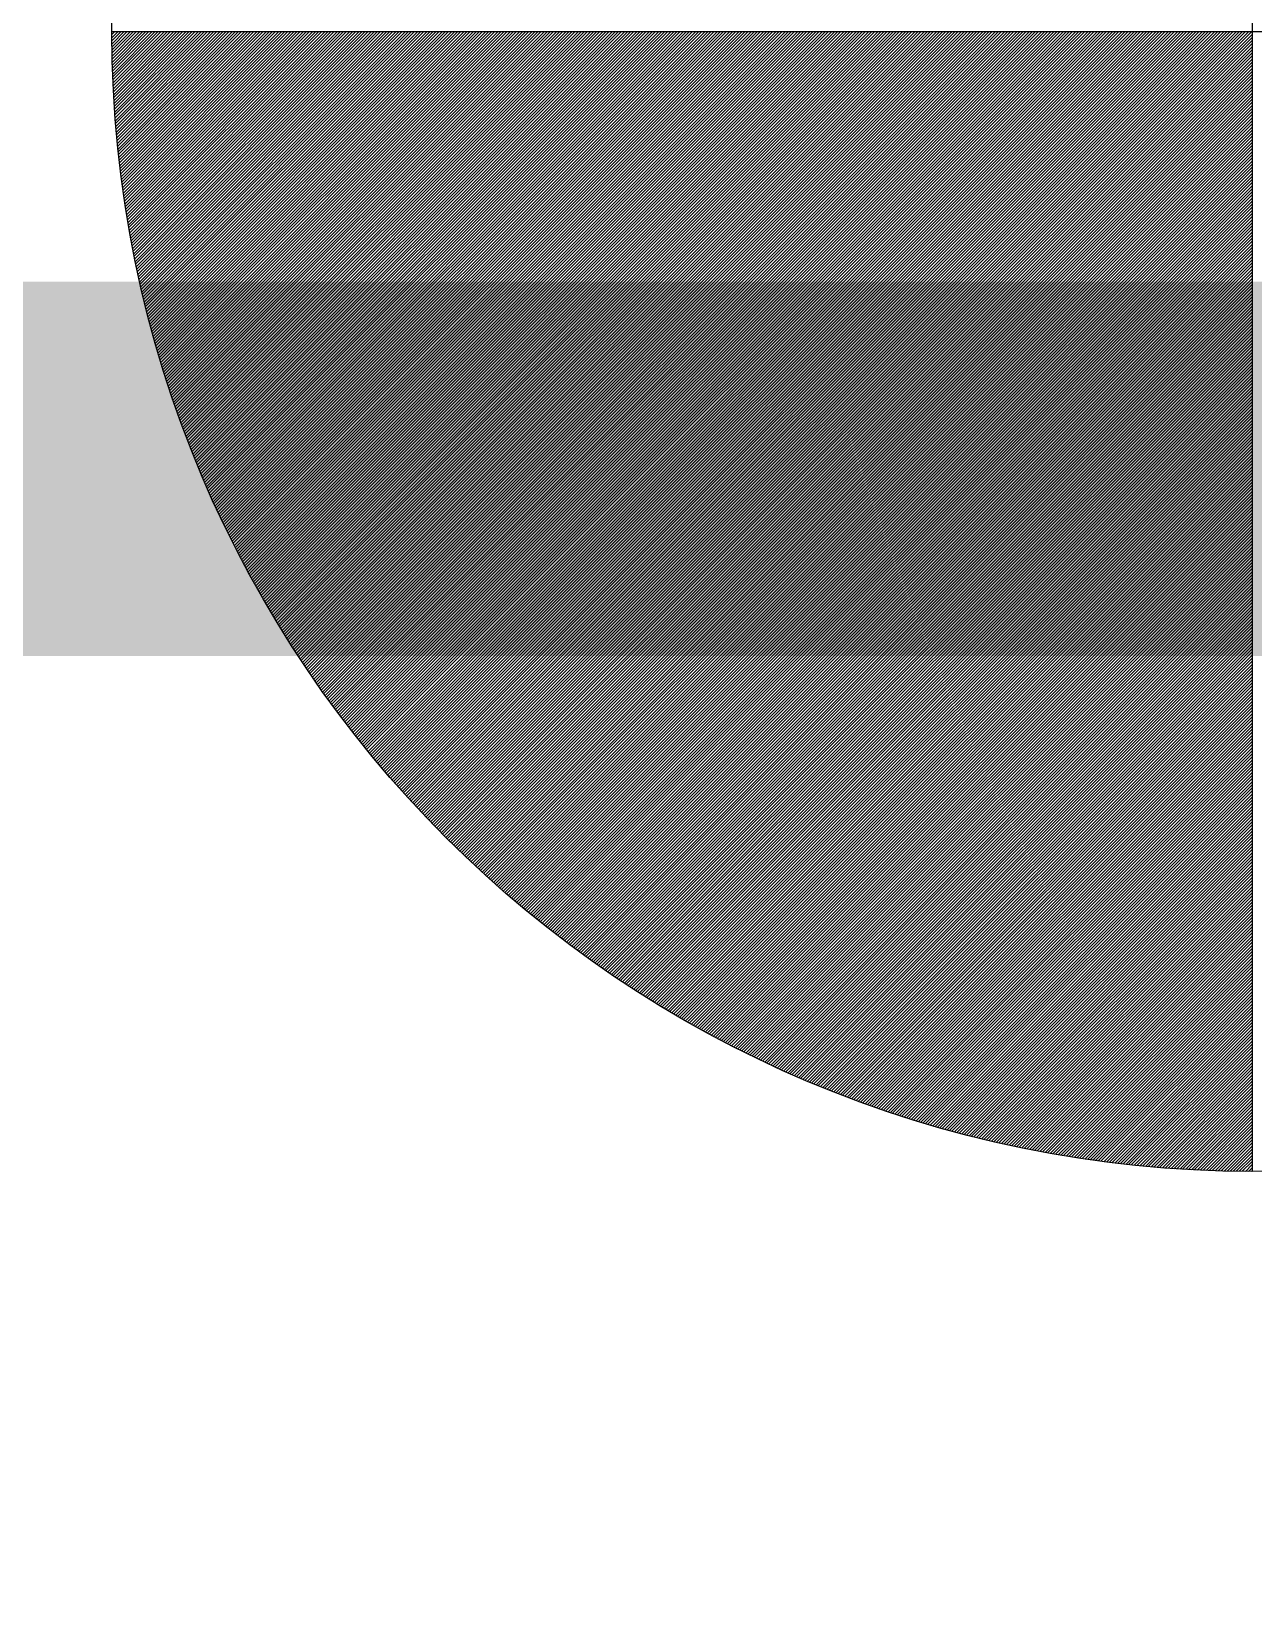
# Model space of a CAD drawing. Extents: x -22909.9 to -22897.8, y -4.7 to 4.1.
# Drawn here: x -22904.0311 to -22903.9821, y 0.481 to 0.544 of the extents above; entities that cross this region are included whole.
import ezdxf

# ---------------------------------------------------------------- set-up
doc = ezdxf.new("R2010")
doc.units = 0
doc.header["$MEASUREMENT"] = 0
doc.linetypes.add('DASHDOT', pattern=[1, 0.5, -0.25, 0, -0.25])
for name, color, linetype in [('COW', 2, 'CONTINUOUS'), ('DESCARGA', 5, 'CONTINUOUS'), ('DIB-018', 6, 'CONTINUOUS')]:
    doc.layers.add(name, color=color, linetype=linetype)

msp = doc.modelspace()

# ---------------------------------------------------------------- linework, layer by layer
at = {"layer": 'COW', "color": 2}
for p, q in [((-22903.982174, 0.589672), (-22903.982174, 0.498327)), ((-22904.027846, 0.543999), (-22903.936502, 0.543999)), ((-22904.027846, 0.543878), (-22904.027725, 0.543999)), ((-22904.027845, 0.543755), (-22904.027601, 0.543999)), ((-22904.027844, 0.543632), (-22904.027477, 0.543999)), ((-22904.027843, 0.54351), (-22904.027353, 0.543999)), ((-22904.027842, 0.543387), (-22904.02723, 0.543999)), ((-22904.02784, 0.543265), (-22904.027106, 0.543999)), ((-22904.027838, 0.543144), (-22904.026982, 0.543999)), ((-22904.027835, 0.543022), (-22904.026858, 0.543999)), ((-22904.027833, 0.542901), (-22904.026735, 0.543999)), ((-22904.02783, 0.542781), (-22904.026611, 0.543999)), ((-22904.027826, 0.54266), (-22904.026487, 0.543999)), ((-22904.027823, 0.54254), (-22904.026363, 0.543999)), ((-22904.027819, 0.542421), (-22904.02624, 0.543999)), ((-22904.027814, 0.542301), (-22904.026116, 0.543999)), ((-22904.02781, 0.542182), (-22904.025992, 0.543999)), ((-22904.027805, 0.542063), (-22904.025868, 0.543999)), ((-22904.0278, 0.541945), (-22904.025745, 0.543999)), ((-22904.027794, 0.541826), (-22904.025621, 0.543999)), ((-22904.027788, 0.541708), (-22904.025497, 0.543999)), ((-22904.027782, 0.541591), (-22904.025373, 0.543999)), ((-22904.027776, 0.541473), (-22904.02525, 0.543999)), ((-22904.027769, 0.541356), (-22904.025126, 0.543999)), ((-22904.027762, 0.541239), (-22904.025002, 0.543999)), ((-22904.027755, 0.541123), (-22904.024879, 0.543999)), ((-22904.027748, 0.541007), (-22904.024755, 0.543999)), ((-22904.02774, 0.540891), (-22904.024631, 0.543999)), ((-22904.027732, 0.540775), (-22904.024507, 0.543999)), ((-22904.027724, 0.540659), (-22904.024384, 0.543999)), ((-22904.027715, 0.540544), (-22904.02426, 0.543999)), ((-22904.027706, 0.540429), (-22904.024136, 0.543999)), ((-22904.027697, 0.540315), (-22904.024012, 0.543999)), ((-22904.027688, 0.5402), (-22904.023889, 0.543999)), ((-22904.027678, 0.540086), (-22904.023765, 0.543999)), ((-22904.027668, 0.539973), (-22904.023641, 0.543999)), ((-22904.027658, 0.539859), (-22904.023517, 0.543999)), ((-22904.027647, 0.539746), (-22904.023394, 0.543999)), ((-22904.027637, 0.539633), (-22904.02327, 0.543999)), ((-22904.027626, 0.53952), (-22904.023146, 0.543999)), ((-22904.027614, 0.539407), (-22904.023022, 0.543999)), ((-22904.027603, 0.539295), (-22904.022899, 0.543999)), ((-22904.027591, 0.539183), (-22904.022775, 0.543999)), ((-22904.027579, 0.539071), (-22904.022651, 0.543999)), ((-22904.027567, 0.53896), (-22904.022527, 0.543999)), ((-22904.027554, 0.538849), (-22904.022404, 0.543999)), ((-22904.027542, 0.538738), (-22904.02228, 0.543999)), ((-22904.027529, 0.538627), (-22904.022156, 0.543999)), ((-22904.027516, 0.538516), (-22904.022032, 0.543999)), ((-22904.027502, 0.538406), (-22904.021909, 0.543999)), ((-22904.027488, 0.538296), (-22904.021785, 0.543999)), ((-22904.027474, 0.538186), (-22904.021661, 0.543999)), ((-22904.02746, 0.538077), (-22904.021537, 0.543999)), ((-22904.027446, 0.537967), (-22904.021414, 0.543999)), ((-22904.027431, 0.537858), (-22904.02129, 0.543999)), ((-22904.027416, 0.537749), (-22904.021166, 0.543999)), ((-22904.027401, 0.537641), (-22904.021042, 0.543999)), ((-22904.027386, 0.537532), (-22904.020919, 0.543999)), ((-22904.02737, 0.537424), (-22904.020795, 0.543999)), ((-22904.027354, 0.537316), (-22904.020671, 0.543999)), ((-22904.027338, 0.537209), (-22904.020547, 0.543999)), ((-22904.027322, 0.537101), (-22904.020424, 0.543999)), ((-22904.027305, 0.536994), (-22904.0203, 0.543999)), ((-22904.027289, 0.536887), (-22904.020176, 0.543999)), ((-22904.027272, 0.53678), (-22904.020053, 0.543999)), ((-22904.027255, 0.536674), (-22904.019929, 0.543999)), ((-22904.027237, 0.536567), (-22904.019805, 0.543999)), ((-22904.027219, 0.536461), (-22904.019681, 0.543999)), ((-22904.027202, 0.536355), (-22904.019558, 0.543999)), ((-22904.027184, 0.53625), (-22904.019434, 0.543999)), ((-22904.027165, 0.536144), (-22904.01931, 0.543999)), ((-22904.027147, 0.536039), (-22904.019186, 0.543999)), ((-22904.027128, 0.535934), (-22904.019063, 0.543999)), ((-22904.027109, 0.535829), (-22904.018939, 0.543999)), ((-22904.02709, 0.535725), (-22904.018815, 0.543999)), ((-22904.027071, 0.53562), (-22904.018691, 0.543999)), ((-22904.027051, 0.535516), (-22904.018568, 0.543999)), ((-22904.027031, 0.535412), (-22904.018444, 0.543999)), ((-22904.027011, 0.535308), (-22904.01832, 0.543999)), ((-22904.026991, 0.535205), (-22904.018196, 0.543999)), ((-22904.026971, 0.535101), (-22904.018073, 0.543999)), ((-22904.02695, 0.534998), (-22904.017949, 0.543999)), ((-22904.026929, 0.534895), (-22904.017825, 0.543999)), ((-22904.026908, 0.534793), (-22904.017701, 0.543999)), ((-22904.026887, 0.53469), (-22904.017578, 0.543999)), ((-22904.026866, 0.534588), (-22904.017454, 0.543999)), ((-22904.026844, 0.534486), (-22904.01733, 0.543999)), ((-22904.026822, 0.534384), (-22904.017206, 0.543999)), ((-22904.0268, 0.534282), (-22904.017083, 0.543999)), ((-22904.026778, 0.53418), (-22904.016959, 0.543999)), ((-22904.026755, 0.534079), (-22904.016835, 0.543999)), ((-22904.026733, 0.533978), (-22904.016711, 0.543999)), ((-22904.02671, 0.533877), (-22904.016588, 0.543999)), ((-22904.026687, 0.533776), (-22904.016464, 0.543999)), ((-22904.026664, 0.533676), (-22904.01634, 0.543999)), ((-22904.02664, 0.533576), (-22904.016216, 0.543999)), ((-22904.026617, 0.533475), (-22904.016093, 0.543999)), ((-22904.026593, 0.533375), (-22904.015969, 0.543999)), ((-22904.026569, 0.533276), (-22904.015845, 0.543999)), ((-22904.026545, 0.533176), (-22904.015721, 0.543999)), ((-22904.026521, 0.533077), (-22904.015598, 0.543999)), ((-22904.026496, 0.532978), (-22904.015474, 0.543999)), ((-22904.026471, 0.532879), (-22904.01535, 0.543999)), ((-22904.026446, 0.53278), (-22904.015226, 0.543999)), ((-22904.026421, 0.532681), (-22904.015103, 0.543999)), ((-22904.026396, 0.532583), (-22904.014979, 0.543999)), ((-22904.02637, 0.532484), (-22904.014855, 0.543999)), ((-22904.026345, 0.532386), (-22904.014732, 0.543999)), ((-22904.026319, 0.532288), (-22904.014608, 0.543999)), ((-22904.026293, 0.532191), (-22904.014484, 0.543999)), ((-22904.026267, 0.532093), (-22904.01436, 0.543999)), ((-22904.02624, 0.531996), (-22904.014237, 0.543999)), ((-22904.026214, 0.531899), (-22904.014113, 0.543999)), ((-22904.026187, 0.531802), (-22904.013989, 0.543999)), ((-22904.02616, 0.531705), (-22904.013865, 0.543999)), ((-22904.026133, 0.531608), (-22904.013742, 0.543999)), ((-22904.026106, 0.531512), (-22904.013618, 0.543999)), ((-22904.026078, 0.531416), (-22904.013494, 0.543999)), ((-22904.02605, 0.531319), (-22904.01337, 0.543999)), ((-22904.026023, 0.531224), (-22904.013247, 0.543999)), ((-22904.025995, 0.531128), (-22904.013123, 0.543999)), ((-22904.025966, 0.531032), (-22904.012999, 0.543999)), ((-22904.025938, 0.530937), (-22904.012875, 0.543999)), ((-22904.025909, 0.530842), (-22904.012752, 0.543999)), ((-22904.025881, 0.530747), (-22904.012628, 0.543999)), ((-22904.025852, 0.530652), (-22904.012504, 0.543999)), ((-22904.025823, 0.530557), (-22904.01238, 0.543999)), ((-22904.025794, 0.530463), (-22904.012257, 0.543999)), ((-22904.025764, 0.530368), (-22904.012133, 0.543999)), ((-22904.025735, 0.530274), (-22904.012009, 0.543999)), ((-22904.025705, 0.53018), (-22904.011885, 0.543999)), ((-22904.025675, 0.530086), (-22904.011762, 0.543999)), ((-22904.025645, 0.529992), (-22904.011638, 0.543999)), ((-22904.025615, 0.529899), (-22904.011514, 0.543999)), ((-22904.025584, 0.529806), (-22904.01139, 0.543999)), ((-22904.025554, 0.529712), (-22904.011267, 0.543999)), ((-22904.025523, 0.529619), (-22904.011143, 0.543999)), ((-22904.025492, 0.529527), (-22904.011019, 0.543999)), ((-22904.025461, 0.529434), (-22904.010895, 0.543999)), ((-22904.02543, 0.529341), (-22904.010772, 0.543999)), ((-22904.025398, 0.529249), (-22904.010648, 0.543999)), ((-22904.025367, 0.529157), (-22904.010524, 0.543999)), ((-22904.025335, 0.529065), (-22904.0104, 0.543999)), ((-22904.025303, 0.528973), (-22904.010277, 0.543999)), ((-22904.025271, 0.528881), (-22904.010153, 0.543999)), ((-22904.025239, 0.52879), (-22904.010029, 0.543999)), ((-22904.025207, 0.528698), (-22904.009906, 0.543999)), ((-22904.025174, 0.528607), (-22904.009782, 0.543999)), ((-22904.025141, 0.528516), (-22904.009658, 0.543999)), ((-22904.025108, 0.528425), (-22904.009534, 0.543999)), ((-22904.025075, 0.528335), (-22904.009411, 0.543999)), ((-22904.025042, 0.528244), (-22904.009287, 0.543999)), ((-22904.025009, 0.528154), (-22904.009163, 0.543999)), ((-22904.024975, 0.528063), (-22904.009039, 0.543999)), ((-22904.024942, 0.527973), (-22904.008916, 0.543999)), ((-22904.024908, 0.527883), (-22904.008792, 0.543999)), ((-22904.024874, 0.527794), (-22904.008668, 0.543999)), ((-22904.02484, 0.527704), (-22904.008544, 0.543999)), ((-22904.024806, 0.527614), (-22904.008421, 0.543999)), ((-22904.024771, 0.527525), (-22904.008297, 0.543999)), ((-22904.024737, 0.527436), (-22904.008173, 0.543999)), ((-22904.024702, 0.527347), (-22904.008049, 0.543999)), ((-22904.024667, 0.527258), (-22904.007926, 0.543999)), ((-22904.024632, 0.527169), (-22904.007802, 0.543999)), ((-22904.024597, 0.527081), (-22904.007678, 0.543999)), ((-22904.024561, 0.526993), (-22904.007554, 0.543999)), ((-22904.024526, 0.526904), (-22904.007431, 0.543999)), ((-22904.02449, 0.526816), (-22904.007307, 0.543999)), ((-22904.024454, 0.526728), (-22904.007183, 0.543999)), ((-22904.024418, 0.526641), (-22904.007059, 0.543999)), ((-22904.024382, 0.526553), (-22904.006936, 0.543999)), ((-22904.024346, 0.526465), (-22904.006812, 0.543999)), ((-22904.02431, 0.526378), (-22904.006688, 0.543999)), ((-22904.024273, 0.526291), (-22904.006564, 0.543999)), ((-22904.024236, 0.526204), (-22904.006441, 0.543999)), ((-22904.024199, 0.526117), (-22904.006317, 0.543999)), ((-22904.024162, 0.52603), (-22904.006193, 0.543999)), ((-22904.024125, 0.525944), (-22904.006069, 0.543999)), ((-22904.024088, 0.525857), (-22904.005946, 0.543999)), ((-22904.024051, 0.525771), (-22904.005822, 0.543999)), ((-22904.024013, 0.525685), (-22904.005698, 0.543999)), ((-22904.023975, 0.525599), (-22904.005574, 0.543999)), ((-22904.023937, 0.525513), (-22904.005451, 0.543999)), ((-22904.023899, 0.525427), (-22904.005327, 0.543999)), ((-22904.023861, 0.525342), (-22904.005203, 0.543999)), ((-22904.023823, 0.525256), (-22904.00508, 0.543999)), ((-22904.023784, 0.525171), (-22904.004956, 0.543999)), ((-22904.023746, 0.525086), (-22904.004832, 0.543999)), ((-22904.023707, 0.525001), (-22904.004708, 0.543999)), ((-22904.023668, 0.524916), (-22904.004585, 0.543999)), ((-22904.023629, 0.524831), (-22904.004461, 0.543999)), ((-22904.02359, 0.524747), (-22904.004337, 0.543999)), ((-22904.02355, 0.524662), (-22904.004213, 0.543999)), ((-22904.023511, 0.524578), (-22904.00409, 0.543999)), ((-22904.023471, 0.524494), (-22904.003966, 0.543999)), ((-22904.023431, 0.52441), (-22904.003842, 0.543999)), ((-22904.023392, 0.524326), (-22904.003718, 0.543999)), ((-22904.023351, 0.524243), (-22904.003595, 0.543999)), ((-22904.023311, 0.524159), (-22904.003471, 0.543999)), ((-22904.023271, 0.524076), (-22904.003347, 0.543999)), ((-22904.02323, 0.523992), (-22904.003223, 0.543999)), ((-22904.02319, 0.523909), (-22904.0031, 0.543999)), ((-22904.023149, 0.523826), (-22904.002976, 0.543999)), ((-22904.023108, 0.523743), (-22904.002852, 0.543999)), ((-22904.023067, 0.523661), (-22904.002728, 0.543999)), ((-22904.023026, 0.523578), (-22904.002605, 0.543999)), ((-22904.022985, 0.523496), (-22904.002481, 0.543999)), ((-22904.022943, 0.523413), (-22904.002357, 0.543999)), ((-22904.022902, 0.523331), (-22904.002233, 0.543999)), ((-22904.02286, 0.523249), (-22904.00211, 0.543999)), ((-22904.022818, 0.523167), (-22904.001986, 0.543999)), ((-22904.022776, 0.523086), (-22904.001862, 0.543999)), ((-22904.022734, 0.523004), (-22904.001738, 0.543999)), ((-22904.022692, 0.522922), (-22904.001615, 0.543999)), ((-22904.022649, 0.522841), (-22904.001491, 0.543999)), ((-22904.022607, 0.52276), (-22904.001367, 0.543999)), ((-22904.022564, 0.522679), (-22904.001243, 0.543999)), ((-22904.022521, 0.522598), (-22904.00112, 0.543999)), ((-22904.022478, 0.522517), (-22904.000996, 0.543999)), ((-22904.022435, 0.522437), (-22904.000872, 0.543999)), ((-22904.022392, 0.522356), (-22904.000748, 0.543999)), ((-22904.022349, 0.522276), (-22904.000625, 0.543999)), ((-22904.022305, 0.522195), (-22904.000501, 0.543999)), ((-22904.022261, 0.522115), (-22904.000377, 0.543999)), ((-22904.022218, 0.522035), (-22904.000254, 0.543999)), ((-22904.022174, 0.521955), (-22904.00013, 0.543999)), ((-22904.02213, 0.521876), (-22904.000006, 0.543999)), ((-22904.022086, 0.521796), (-22903.999882, 0.543999)), ((-22904.022041, 0.521717), (-22903.999759, 0.543999)), ((-22904.021997, 0.521637), (-22903.999635, 0.543999)), ((-22904.021952, 0.521558), (-22903.999511, 0.543999)), ((-22904.021908, 0.521479), (-22903.999387, 0.543999)), ((-22904.021863, 0.5214), (-22903.999264, 0.543999)), ((-22904.021818, 0.521321), (-22903.99914, 0.543999)), ((-22904.021773, 0.521243), (-22903.999016, 0.543999)), ((-22904.021727, 0.521164), (-22903.998892, 0.543999)), ((-22904.021682, 0.521086), (-22903.998769, 0.543999)), ((-22904.021637, 0.521008), (-22903.998645, 0.543999)), ((-22904.021591, 0.52093), (-22903.998521, 0.543999)), ((-22904.021545, 0.520852), (-22903.998397, 0.543999)), ((-22904.021499, 0.520774), (-22903.998274, 0.543999)), ((-22904.021453, 0.520696), (-22903.99815, 0.543999)), ((-22904.021407, 0.520618), (-22903.998026, 0.543999)), ((-22904.021361, 0.520541), (-22903.997902, 0.543999)), ((-22904.021315, 0.520464), (-22903.997779, 0.543999)), ((-22904.021268, 0.520386), (-22903.997655, 0.543999)), ((-22904.021221, 0.520309), (-22903.997531, 0.543999)), ((-22904.021175, 0.520232), (-22903.997407, 0.543999)), ((-22904.021128, 0.520155), (-22903.997284, 0.543999)), ((-22904.021081, 0.520079), (-22903.99716, 0.543999)), ((-22904.021033, 0.520002), (-22903.997036, 0.543999)), ((-22904.020986, 0.519926), (-22903.996912, 0.543999)), ((-22904.020939, 0.519849), (-22903.996789, 0.543999)), ((-22904.020891, 0.519773), (-22903.996665, 0.543999)), ((-22904.020843, 0.519697), (-22903.996541, 0.543999)), ((-22904.020796, 0.519621), (-22903.996417, 0.543999)), ((-22904.020748, 0.519546), (-22903.996294, 0.543999)), ((-22904.0207, 0.51947), (-22903.99617, 0.543999)), ((-22904.020651, 0.519394), (-22903.996046, 0.543999)), ((-22904.020603, 0.519319), (-22903.995922, 0.543999)), ((-22904.020555, 0.519244), (-22903.995799, 0.543999)), ((-22904.020506, 0.519168), (-22903.995675, 0.543999)), ((-22904.020457, 0.519093), (-22903.995551, 0.543999)), ((-22904.020408, 0.519019), (-22903.995428, 0.543999)), ((-22904.02036, 0.518944), (-22903.995304, 0.543999)), ((-22904.02031, 0.518869), (-22903.99518, 0.543999)), ((-22904.020261, 0.518795), (-22903.995056, 0.543999)), ((-22904.020212, 0.51872), (-22903.994933, 0.543999)), ((-22904.020162, 0.518646), (-22903.994809, 0.543999)), ((-22904.020113, 0.518572), (-22903.994685, 0.543999)), ((-22904.020063, 0.518498), (-22903.994561, 0.543999)), ((-22904.020013, 0.518424), (-22903.994438, 0.543999)), ((-22904.019963, 0.51835), (-22903.994314, 0.543999)), ((-22904.019913, 0.518276), (-22903.99419, 0.543999)), ((-22904.019863, 0.518203), (-22903.994066, 0.543999)), ((-22904.019813, 0.518129), (-22903.993943, 0.543999)), ((-22904.019762, 0.518056), (-22903.993819, 0.543999)), ((-22904.019712, 0.517983), (-22903.993695, 0.543999)), ((-22904.019661, 0.51791), (-22903.993571, 0.543999)), ((-22904.01961, 0.517837), (-22903.993448, 0.543999)), ((-22904.019559, 0.517764), (-22903.993324, 0.543999)), ((-22904.019508, 0.517692), (-22903.9932, 0.543999)), ((-22904.019457, 0.517619), (-22903.993076, 0.543999)), ((-22904.019405, 0.517547), (-22903.992953, 0.543999)), ((-22904.019354, 0.517474), (-22903.992829, 0.543999)), ((-22904.019302, 0.517402), (-22903.992705, 0.543999)), ((-22904.019251, 0.51733), (-22903.992581, 0.543999)), ((-22904.019199, 0.517258), (-22903.992458, 0.543999)), ((-22904.019147, 0.517187), (-22903.992334, 0.543999)), ((-22904.019095, 0.517115), (-22903.99221, 0.543999)), ((-22904.019043, 0.517043), (-22903.992086, 0.543999)), ((-22904.01899, 0.516972), (-22903.991963, 0.543999)), ((-22904.018938, 0.516901), (-22903.991839, 0.543999)), ((-22904.018885, 0.516829), (-22903.991715, 0.543999)), ((-22904.018833, 0.516758), (-22903.991591, 0.543999)), ((-22904.01878, 0.516687), (-22903.991468, 0.543999)), ((-22904.018727, 0.516617), (-22903.991344, 0.543999)), ((-22904.018674, 0.516546), (-22903.99122, 0.543999)), ((-22904.018621, 0.516475), (-22903.991096, 0.543999)), ((-22904.018567, 0.516405), (-22903.990973, 0.543999)), ((-22904.018514, 0.516335), (-22903.990849, 0.543999)), ((-22904.01846, 0.516264), (-22903.990725, 0.543999)), ((-22904.018407, 0.516194), (-22903.990602, 0.543999)), ((-22904.018353, 0.516124), (-22903.990478, 0.543999)), ((-22904.018299, 0.516055), (-22903.990354, 0.543999)), ((-22904.018245, 0.515985), (-22903.99023, 0.543999)), ((-22904.018191, 0.515915), (-22903.990107, 0.543999)), ((-22904.018136, 0.515846), (-22903.989983, 0.543999)), ((-22904.018082, 0.515776), (-22903.989859, 0.543999)), ((-22904.018028, 0.515707), (-22903.989735, 0.543999)), ((-22904.017973, 0.515638), (-22903.989612, 0.543999)), ((-22904.017918, 0.515569), (-22903.989488, 0.543999)), ((-22904.017863, 0.5155), (-22903.989364, 0.543999)), ((-22904.017808, 0.515432), (-22903.98924, 0.543999)), ((-22904.017753, 0.515363), (-22903.989117, 0.543999)), ((-22904.017698, 0.515294), (-22903.988993, 0.543999)), ((-22904.017643, 0.515226), (-22903.988869, 0.543999)), ((-22904.017587, 0.515158), (-22903.988745, 0.543999)), ((-22904.017531, 0.51509), (-22903.988622, 0.543999)), ((-22904.017476, 0.515022), (-22903.988498, 0.543999)), ((-22904.01742, 0.514954), (-22903.988374, 0.543999)), ((-22904.017364, 0.514886), (-22903.98825, 0.543999)), ((-22904.017308, 0.514818), (-22903.988127, 0.543999)), ((-22904.017252, 0.514751), (-22903.988003, 0.543999)), ((-22904.017195, 0.514683), (-22903.987879, 0.543999)), ((-22904.017139, 0.514616), (-22903.987755, 0.543999)), ((-22904.017082, 0.514549), (-22903.987632, 0.543999)), ((-22904.017026, 0.514482), (-22903.987508, 0.543999)), ((-22904.016969, 0.514415), (-22903.987384, 0.543999)), ((-22904.016912, 0.514348), (-22903.98726, 0.543999)), ((-22904.016855, 0.514281), (-22903.987137, 0.543999)), ((-22904.016798, 0.514215), (-22903.987013, 0.543999)), ((-22904.01674, 0.514148), (-22903.986889, 0.543999)), ((-22904.016683, 0.514082), (-22903.986765, 0.543999)), ((-22904.016625, 0.514016), (-22903.986642, 0.543999)), ((-22904.016568, 0.51395), (-22903.986518, 0.543999)), ((-22904.01651, 0.513884), (-22903.986394, 0.543999)), ((-22904.016452, 0.513818), (-22903.98627, 0.543999)), ((-22904.016394, 0.513752), (-22903.986147, 0.543999)), ((-22904.016336, 0.513686), (-22903.986023, 0.543999)), ((-22904.016278, 0.513621), (-22903.985899, 0.543999)), ((-22904.016219, 0.513556), (-22903.985776, 0.543999)), ((-22904.016161, 0.51349), (-22903.985652, 0.543999)), ((-22904.016102, 0.513425), (-22903.985528, 0.543999)), ((-22904.016044, 0.51336), (-22903.985404, 0.543999)), ((-22904.015985, 0.513295), (-22903.985281, 0.543999)), ((-22904.015926, 0.51323), (-22903.985157, 0.543999)), ((-22904.015867, 0.513166), (-22903.985033, 0.543999)), ((-22904.015808, 0.513101), (-22903.984909, 0.543999)), ((-22904.015748, 0.513037), (-22903.984786, 0.543999)), ((-22904.015689, 0.512972), (-22903.984662, 0.543999)), ((-22904.015629, 0.512908), (-22903.984538, 0.543999)), ((-22904.01557, 0.512844), (-22903.984414, 0.543999)), ((-22904.01551, 0.51278), (-22903.984291, 0.543999)), ((-22904.01545, 0.512716), (-22903.984167, 0.543999)), ((-22904.01539, 0.512653), (-22903.984043, 0.543999)), ((-22904.01533, 0.512589), (-22903.983919, 0.543999)), ((-22904.01527, 0.512526), (-22903.983796, 0.543999)), ((-22904.015209, 0.512462), (-22903.983672, 0.543999)), ((-22904.015149, 0.512399), (-22903.983548, 0.543999)), ((-22904.015088, 0.512336), (-22903.983424, 0.543999)), ((-22904.015027, 0.512273), (-22903.983301, 0.543999)), ((-22904.014966, 0.51221), (-22903.983177, 0.543999)), ((-22904.014906, 0.512147), (-22903.983053, 0.543999)), ((-22904.014844, 0.512084), (-22903.982929, 0.543999)), ((-22904.014783, 0.512022), (-22903.982806, 0.543999)), ((-22904.014722, 0.51196), (-22903.982682, 0.543999)), ((-22904.01466, 0.511897), (-22903.982558, 0.543999)), ((-22904.014599, 0.511835), (-22903.982434, 0.543999)), ((-22904.014537, 0.511773), (-22903.982311, 0.543999)), ((-22904.014475, 0.511711), (-22903.982187, 0.543999)), ((-22904.014413, 0.511649), (-22903.982174, 0.543889)), ((-22904.014351, 0.511587), (-22903.982174, 0.543765)), ((-22904.014289, 0.511526), (-22903.982174, 0.543641)), ((-22904.014227, 0.511464), (-22903.982174, 0.543518)), ((-22904.014165, 0.511403), (-22903.982174, 0.543394)), ((-22904.014102, 0.511342), (-22903.982174, 0.54327)), ((-22904.014039, 0.511281), (-22903.982174, 0.543146)), ((-22904.013977, 0.51122), (-22903.982174, 0.543023)), ((-22904.013914, 0.511159), (-22903.982174, 0.542899)), ((-22904.013851, 0.511098), (-22903.982174, 0.542775)), ((-22904.013788, 0.511037), (-22903.982174, 0.542651)), ((-22904.013725, 0.510977), (-22903.982174, 0.542528)), ((-22904.013661, 0.510917), (-22903.982174, 0.542404)), ((-22904.013598, 0.510856), (-22903.982174, 0.54228)), ((-22904.013534, 0.510796), (-22903.982174, 0.542157)), ((-22904.01347, 0.510736), (-22903.982174, 0.542033)), ((-22904.013407, 0.510676), (-22903.982174, 0.541909)), ((-22904.013343, 0.510616), (-22903.982174, 0.541785)), ((-22904.013279, 0.510557), (-22903.982174, 0.541662)), ((-22904.013215, 0.510497), (-22903.982174, 0.541538)), ((-22904.01315, 0.510438), (-22903.982174, 0.541414)), ((-22904.013086, 0.510378), (-22903.982174, 0.54129)), ((-22904.013021, 0.510319), (-22903.982174, 0.541167)), ((-22904.012957, 0.51026), (-22903.982174, 0.541043)), ((-22904.012892, 0.510201), (-22903.982174, 0.540919)), ((-22904.012827, 0.510142), (-22903.982174, 0.540795)), ((-22904.012762, 0.510083), (-22903.982174, 0.540672)), ((-22904.012697, 0.510025), (-22903.982174, 0.540548)), ((-22904.012632, 0.509966), (-22903.982174, 0.540424)), ((-22904.012566, 0.509908), (-22903.982174, 0.5403)), ((-22904.012501, 0.50985), (-22903.982174, 0.540177)), ((-22904.012435, 0.509791), (-22903.982174, 0.540053)), ((-22904.012369, 0.509733), (-22903.982174, 0.539929)), ((-22904.012304, 0.509676), (-22903.982174, 0.539805)), ((-22904.012238, 0.509618), (-22903.982174, 0.539682)), ((-22904.012172, 0.50956), (-22903.982174, 0.539558)), ((-22904.012105, 0.509503), (-22903.982174, 0.539434)), ((-22904.012039, 0.509445), (-22903.982174, 0.53931)), ((-22904.011973, 0.509388), (-22903.982174, 0.539187)), ((-22904.011906, 0.509331), (-22903.982174, 0.539063)), ((-22904.011839, 0.509274), (-22903.982174, 0.538939)), ((-22904.011773, 0.509217), (-22903.982174, 0.538815)), ((-22904.011706, 0.50916), (-22903.982174, 0.538692)), ((-22904.011639, 0.509103), (-22903.982174, 0.538568)), ((-22904.011571, 0.509046), (-22903.982174, 0.538444)), ((-22904.011504, 0.50899), (-22903.982174, 0.53832)), ((-22904.011437, 0.508934), (-22903.982174, 0.538197)), ((-22904.011369, 0.508877), (-22903.982174, 0.538073)), ((-22904.011302, 0.508821), (-22903.982174, 0.537949)), ((-22904.011234, 0.508765), (-22903.982174, 0.537825)), ((-22904.011166, 0.508709), (-22903.982174, 0.537702)), ((-22904.011098, 0.508654), (-22903.982174, 0.537578)), ((-22904.01103, 0.508598), (-22903.982174, 0.537454)), ((-22904.010962, 0.508543), (-22903.982174, 0.537331)), ((-22904.010893, 0.508487), (-22903.982174, 0.537207)), ((-22904.010825, 0.508432), (-22903.982174, 0.537083)), ((-22904.010756, 0.508377), (-22903.982174, 0.536959)), ((-22904.010688, 0.508322), (-22903.982174, 0.536836)), ((-22904.010619, 0.508267), (-22903.982174, 0.536712)), ((-22904.01055, 0.508212), (-22903.982174, 0.536588)), ((-22904.010481, 0.508157), (-22903.982174, 0.536464)), ((-22904.010412, 0.508103), (-22903.982174, 0.536341)), ((-22904.010342, 0.508048), (-22903.982174, 0.536217)), ((-22904.010273, 0.507994), (-22903.982174, 0.536093)), ((-22904.010203, 0.50794), (-22903.982174, 0.535969)), ((-22904.010133, 0.507886), (-22903.982174, 0.535846)), ((-22904.010064, 0.507832), (-22903.982174, 0.535722)), ((-22904.009994, 0.507778), (-22903.982174, 0.535598)), ((-22904.009924, 0.507724), (-22903.982174, 0.535474)), ((-22904.009854, 0.507671), (-22903.982174, 0.535351)), ((-22904.009783, 0.507617), (-22903.982174, 0.535227)), ((-22904.009713, 0.507564), (-22903.982174, 0.535103)), ((-22904.009642, 0.507511), (-22903.982174, 0.534979)), ((-22904.009572, 0.507458), (-22903.982174, 0.534856)), ((-22904.009501, 0.507405), (-22903.982174, 0.534732)), ((-22904.00943, 0.507352), (-22903.982174, 0.534608)), ((-22904.009359, 0.507299), (-22903.982174, 0.534484)), ((-22904.009288, 0.507247), (-22903.982174, 0.534361)), ((-22904.009217, 0.507194), (-22903.982174, 0.534237)), ((-22904.009145, 0.507142), (-22903.982174, 0.534113)), ((-22904.009074, 0.50709), (-22903.982174, 0.533989)), ((-22904.009002, 0.507037), (-22903.982174, 0.533866)), ((-22904.00893, 0.506986), (-22903.982174, 0.533742)), ((-22904.008858, 0.506934), (-22903.982174, 0.533618)), ((-22904.008786, 0.506882), (-22903.982174, 0.533494)), ((-22904.008714, 0.50683), (-22903.982174, 0.533371)), ((-22904.008642, 0.506779), (-22903.982174, 0.533247)), ((-22904.00857, 0.506727), (-22903.982174, 0.533123)), ((-22904.008497, 0.506676), (-22903.982174, 0.532999)), ((-22904.008424, 0.506625), (-22903.982174, 0.532876)), ((-22904.008352, 0.506574), (-22903.982174, 0.532752)), ((-22904.008279, 0.506523), (-22903.982174, 0.532628)), ((-22904.008206, 0.506472), (-22903.982174, 0.532504)), ((-22904.008133, 0.506422), (-22903.982174, 0.532381)), ((-22904.008059, 0.506371), (-22903.982174, 0.532257)), ((-22904.007986, 0.506321), (-22903.982174, 0.532133)), ((-22904.007913, 0.506271), (-22903.982174, 0.53201)), ((-22904.007839, 0.506221), (-22903.982174, 0.531886)), ((-22904.007765, 0.506171), (-22903.982174, 0.531762)), ((-22904.007691, 0.506121), (-22903.982174, 0.531638)), ((-22904.007617, 0.506071), (-22903.982174, 0.531515)), ((-22904.007543, 0.506021), (-22903.982174, 0.531391)), ((-22904.007469, 0.505972), (-22903.982174, 0.531267)), ((-22904.007395, 0.505923), (-22903.982174, 0.531143)), ((-22904.00732, 0.505873), (-22903.982174, 0.53102)), ((-22904.007245, 0.505824), (-22903.982174, 0.530896)), ((-22904.007171, 0.505775), (-22903.982174, 0.530772)), ((-22904.007096, 0.505726), (-22903.982174, 0.530648)), ((-22904.007021, 0.505678), (-22903.982174, 0.530525)), ((-22904.006946, 0.505629), (-22903.982174, 0.530401)), ((-22904.00687, 0.50558), (-22903.982174, 0.530277)), ((-22904.006795, 0.505532), (-22903.982174, 0.530153)), ((-22904.006719, 0.505484), (-22903.982174, 0.53003)), ((-22904.006644, 0.505436), (-22903.982174, 0.529906)), ((-22904.006568, 0.505388), (-22903.982174, 0.529782)), ((-22904.006492, 0.50534), (-22903.982174, 0.529658)), ((-22904.006416, 0.505292), (-22903.982174, 0.529535)), ((-22904.00634, 0.505245), (-22903.982174, 0.529411)), ((-22904.006264, 0.505197), (-22903.982174, 0.529287)), ((-22904.006187, 0.50515), (-22903.982174, 0.529163)), ((-22904.006111, 0.505103), (-22903.982174, 0.52904)), ((-22904.006034, 0.505056), (-22903.982174, 0.528916)), ((-22904.005957, 0.505009), (-22903.982174, 0.528792)), ((-22904.00588, 0.504962), (-22903.982174, 0.528668)), ((-22904.005803, 0.504915), (-22903.982174, 0.528545)), ((-22904.005726, 0.504869), (-22903.982174, 0.528421)), ((-22904.005649, 0.504822), (-22903.982174, 0.528297)), ((-22904.005571, 0.504776), (-22903.982174, 0.528173)), ((-22904.005494, 0.50473), (-22903.982174, 0.52805)), ((-22904.005416, 0.504684), (-22903.982174, 0.527926)), ((-22904.005338, 0.504638), (-22903.982174, 0.527802)), ((-22904.00526, 0.504592), (-22903.982174, 0.527678)), ((-22904.005182, 0.504546), (-22903.982174, 0.527555)), ((-22904.005104, 0.504501), (-22903.982174, 0.527431)), ((-22904.005026, 0.504455), (-22903.982174, 0.527307)), ((-22904.004947, 0.50441), (-22903.982174, 0.527184)), ((-22904.004869, 0.504365), (-22903.982174, 0.52706)), ((-22904.00479, 0.50432), (-22903.982174, 0.526936)), ((-22904.004711, 0.504275), (-22903.982174, 0.526812)), ((-22904.004632, 0.50423), (-22903.982174, 0.526689)), ((-22904.004553, 0.504186), (-22903.982174, 0.526565)), ((-22904.004473, 0.504141), (-22903.982174, 0.526441)), ((-22904.004394, 0.504097), (-22903.982174, 0.526317)), ((-22904.004314, 0.504053), (-22903.982174, 0.526194)), ((-22904.004235, 0.504009), (-22903.982174, 0.52607)), ((-22904.004155, 0.503965), (-22903.982174, 0.525946)), ((-22904.004075, 0.503921), (-22903.982174, 0.525822)), ((-22904.003995, 0.503877), (-22903.982174, 0.525699)), ((-22904.003915, 0.503834), (-22903.982174, 0.525575)), ((-22904.003834, 0.503791), (-22903.982174, 0.525451)), ((-22904.003754, 0.503747), (-22903.982174, 0.525327)), ((-22904.003673, 0.503704), (-22903.982174, 0.525204)), ((-22904.003592, 0.503661), (-22903.982174, 0.52508)), ((-22904.003512, 0.503618), (-22903.982174, 0.524956)), ((-22904.003431, 0.503576), (-22903.982174, 0.524832)), ((-22904.003349, 0.503533), (-22903.982174, 0.524709)), ((-22904.003268, 0.503491), (-22903.982174, 0.524585)), ((-22904.003187, 0.503448), (-22903.982174, 0.524461)), ((-22904.003105, 0.503406), (-22903.982174, 0.524337)), ((-22904.003023, 0.503364), (-22903.982174, 0.524214)), ((-22904.002941, 0.503322), (-22903.982174, 0.52409)), ((-22904.00286, 0.50328), (-22903.982174, 0.523966)), ((-22904.002777, 0.503239), (-22903.982174, 0.523842)), ((-22904.002695, 0.503197), (-22903.982174, 0.523719)), ((-22904.002613, 0.503156), (-22903.982174, 0.523595)), ((-22904.00253, 0.503115), (-22903.982174, 0.523471)), ((-22904.002447, 0.503074), (-22903.982174, 0.523347)), ((-22904.002365, 0.503033), (-22903.982174, 0.523224)), ((-22904.002282, 0.502992), (-22903.982174, 0.5231)), ((-22904.002199, 0.502951), (-22903.982174, 0.522976)), ((-22904.002115, 0.502911), (-22903.982174, 0.522852)), ((-22904.002032, 0.502871), (-22903.982174, 0.522729)), ((-22904.001948, 0.50283), (-22903.982174, 0.522605)), ((-22904.001865, 0.50279), (-22903.982174, 0.522481)), ((-22904.001781, 0.50275), (-22903.982174, 0.522358)), ((-22904.001697, 0.50271), (-22903.982174, 0.522234)), ((-22904.001613, 0.502671), (-22903.982174, 0.52211)), ((-22904.001529, 0.502631), (-22903.982174, 0.521986)), ((-22904.001444, 0.502592), (-22903.982174, 0.521863)), ((-22904.00136, 0.502553), (-22903.982174, 0.521739)), ((-22904.001275, 0.502514), (-22903.982174, 0.521615)), ((-22904.00119, 0.502475), (-22903.982174, 0.521491)), ((-22904.001105, 0.502436), (-22903.982174, 0.521368)), ((-22904.00102, 0.502397), (-22903.982174, 0.521244)), ((-22904.000935, 0.502359), (-22903.982174, 0.52112)), ((-22904.00085, 0.50232), (-22903.982174, 0.520996)), ((-22904.000764, 0.502282), (-22903.982174, 0.520873)), ((-22904.000679, 0.502244), (-22903.982174, 0.520749)), ((-22904.000593, 0.502206), (-22903.982174, 0.520625)), ((-22904.000507, 0.502168), (-22903.982174, 0.520501)), ((-22904.000421, 0.502131), (-22903.982174, 0.520378)), ((-22904.000334, 0.502093), (-22903.982174, 0.520254)), ((-22904.000248, 0.502056), (-22903.982174, 0.52013)), ((-22904.000161, 0.502019), (-22903.982174, 0.520006)), ((-22904.000075, 0.501982), (-22903.982174, 0.519883)), ((-22903.999988, 0.501945), (-22903.982174, 0.519759)), ((-22903.999901, 0.501908), (-22903.982174, 0.519635)), ((-22903.999814, 0.501871), (-22903.982174, 0.519511)), ((-22903.999726, 0.501835), (-22903.982174, 0.519388)), ((-22903.999639, 0.501799), (-22903.982174, 0.519264)), ((-22903.999551, 0.501763), (-22903.982174, 0.51914)), ((-22903.999464, 0.501727), (-22903.982174, 0.519016)), ((-22903.999376, 0.501691), (-22903.982174, 0.518893)), ((-22903.999288, 0.501655), (-22903.982174, 0.518769)), ((-22903.999199, 0.501619), (-22903.982174, 0.518645)), ((-22903.999111, 0.501584), (-22903.982174, 0.518521)), ((-22903.999023, 0.501549), (-22903.982174, 0.518398)), ((-22903.998934, 0.501514), (-22903.982174, 0.518274)), ((-22903.998845, 0.501479), (-22903.982174, 0.51815)), ((-22903.998756, 0.501444), (-22903.982174, 0.518026)), ((-22903.998667, 0.501409), (-22903.982174, 0.517903)), ((-22903.998578, 0.501375), (-22903.982174, 0.517779)), ((-22903.998488, 0.501341), (-22903.982174, 0.517655)), ((-22903.998399, 0.501307), (-22903.982174, 0.517532)), ((-22903.998309, 0.501273), (-22903.982174, 0.517408)), ((-22903.998219, 0.501239), (-22903.982174, 0.517284)), ((-22903.998129, 0.501205), (-22903.982174, 0.51716)), ((-22903.998039, 0.501171), (-22903.982174, 0.517037)), ((-22903.997948, 0.501138), (-22903.982174, 0.516913)), ((-22903.997858, 0.501105), (-22903.982174, 0.516789)), ((-22903.997767, 0.501072), (-22903.982174, 0.516665)), ((-22903.997676, 0.501039), (-22903.982174, 0.516542)), ((-22903.997585, 0.501006), (-22903.982174, 0.516418)), ((-22903.997494, 0.500974), (-22903.982174, 0.516294)), ((-22903.997403, 0.500941), (-22903.982174, 0.51617)), ((-22903.997311, 0.500909), (-22903.982174, 0.516047)), ((-22903.99722, 0.500877), (-22903.982174, 0.515923)), ((-22903.997128, 0.500845), (-22903.982174, 0.515799)), ((-22903.997036, 0.500813), (-22903.982174, 0.515675)), ((-22903.996944, 0.500782), (-22903.982174, 0.515552)), ((-22903.996851, 0.50075), (-22903.982174, 0.515428)), ((-22903.996759, 0.500719), (-22903.982174, 0.515304)), ((-22903.996666, 0.500688), (-22903.982174, 0.51518)), ((-22903.996574, 0.500657), (-22903.982174, 0.515057)), ((-22903.996481, 0.500626), (-22903.982174, 0.514933)), ((-22903.996387, 0.500595), (-22903.982174, 0.514809)), ((-22903.996294, 0.500565), (-22903.982174, 0.514685)), ((-22903.996201, 0.500535), (-22903.982174, 0.514562)), ((-22903.996107, 0.500505), (-22903.982174, 0.514438)), ((-22903.996013, 0.500475), (-22903.982174, 0.514314)), ((-22903.995919, 0.500445), (-22903.982174, 0.51419)), ((-22903.995825, 0.500415), (-22903.982174, 0.514067)), ((-22903.995731, 0.500386), (-22903.982174, 0.513943)), ((-22903.995636, 0.500357), (-22903.982174, 0.513819)), ((-22903.995542, 0.500328), (-22903.982174, 0.513695)), ((-22903.995447, 0.500299), (-22903.982174, 0.513572)), ((-22903.995352, 0.50027), (-22903.982174, 0.513448)), ((-22903.995257, 0.500241), (-22903.982174, 0.513324)), ((-22903.995161, 0.500213), (-22903.982174, 0.5132)), ((-22903.995066, 0.500185), (-22903.982174, 0.513077)), ((-22903.99497, 0.500157), (-22903.982174, 0.512953)), ((-22903.994874, 0.500129), (-22903.982174, 0.512829)), ((-22903.994778, 0.500101), (-22903.982174, 0.512706)), ((-22903.994682, 0.500074), (-22903.982174, 0.512582)), ((-22903.994586, 0.500046), (-22903.982174, 0.512458)), ((-22903.994489, 0.500019), (-22903.982174, 0.512334)), ((-22903.994392, 0.499992), (-22903.982174, 0.512211)), ((-22903.994295, 0.499965), (-22903.982174, 0.512087)), ((-22903.994198, 0.499939), (-22903.982174, 0.511963)), ((-22903.994101, 0.499912), (-22903.982174, 0.511839)), ((-22903.994003, 0.499886), (-22903.982174, 0.511716)), ((-22903.993906, 0.49986), (-22903.982174, 0.511592)), ((-22903.993808, 0.499834), (-22903.982174, 0.511468)), ((-22903.99371, 0.499808), (-22903.982174, 0.511344)), ((-22903.993612, 0.499783), (-22903.982174, 0.511221)), ((-22903.993513, 0.499757), (-22903.982174, 0.511097)), ((-22903.993415, 0.499732), (-22903.982174, 0.510973)), ((-22903.993316, 0.499707), (-22903.982174, 0.510849)), ((-22903.993217, 0.499683), (-22903.982174, 0.510726)), ((-22903.993118, 0.499658), (-22903.982174, 0.510602)), ((-22903.993018, 0.499634), (-22903.982174, 0.510478)), ((-22903.992919, 0.499609), (-22903.982174, 0.510354)), ((-22903.992819, 0.499585), (-22903.982174, 0.510231)), ((-22903.992719, 0.499561), (-22903.982174, 0.510107)), ((-22903.992619, 0.499538), (-22903.982174, 0.509983)), ((-22903.992519, 0.499514), (-22903.982174, 0.509859)), ((-22903.992418, 0.499491), (-22903.982174, 0.509736)), ((-22903.992318, 0.499468), (-22903.982174, 0.509612)), ((-22903.992217, 0.499445), (-22903.982174, 0.509488)), ((-22903.992116, 0.499423), (-22903.982174, 0.509364)), ((-22903.992014, 0.4994), (-22903.982174, 0.509241)), ((-22903.991913, 0.499378), (-22903.982174, 0.509117)), ((-22903.991811, 0.499356), (-22903.982174, 0.508993)), ((-22903.991709, 0.499334), (-22903.982174, 0.508869)), ((-22903.991607, 0.499312), (-22903.982174, 0.508746)), ((-22903.991505, 0.499291), (-22903.982174, 0.508622)), ((-22903.991402, 0.499269), (-22903.982174, 0.508498)), ((-22903.9913, 0.499248), (-22903.982174, 0.508374)), ((-22903.991197, 0.499228), (-22903.982174, 0.508251)), ((-22903.991094, 0.499207), (-22903.982174, 0.508127)), ((-22903.990991, 0.499186), (-22903.982174, 0.508003)), ((-22903.990887, 0.499166), (-22903.982174, 0.50788)), ((-22903.990783, 0.499146), (-22903.982174, 0.507756)), ((-22903.990679, 0.499126), (-22903.982174, 0.507632)), ((-22903.990575, 0.499107), (-22903.982174, 0.507508)), ((-22903.990471, 0.499087), (-22903.982174, 0.507385)), ((-22903.990366, 0.499068), (-22903.982174, 0.507261)), ((-22903.990262, 0.499049), (-22903.982174, 0.507137)), ((-22903.990157, 0.49903), (-22903.982174, 0.507013)), ((-22903.990051, 0.499012), (-22903.982174, 0.50689)), ((-22903.989946, 0.498994), (-22903.982174, 0.506766)), ((-22903.98984, 0.498975), (-22903.982174, 0.506642)), ((-22903.989735, 0.498958), (-22903.982174, 0.506518)), ((-22903.989628, 0.49894), (-22903.982174, 0.506395)), ((-22903.989522, 0.498922), (-22903.982174, 0.506271)), ((-22903.989416, 0.498905), (-22903.982174, 0.506147)), ((-22903.989309, 0.498888), (-22903.982174, 0.506023)), ((-22903.989202, 0.498871), (-22903.982174, 0.5059)), ((-22903.989095, 0.498855), (-22903.982174, 0.505776)), ((-22903.988987, 0.498838), (-22903.982174, 0.505652)), ((-22903.98888, 0.498822), (-22903.982174, 0.505528)), ((-22903.988772, 0.498806), (-22903.982174, 0.505405)), ((-22903.988664, 0.498791), (-22903.982174, 0.505281)), ((-22903.988555, 0.498775), (-22903.982174, 0.505157)), ((-22903.988447, 0.49876), (-22903.982174, 0.505033)), ((-22903.988338, 0.498745), (-22903.982174, 0.50491)), ((-22903.988229, 0.498731), (-22903.982174, 0.504786)), ((-22903.98812, 0.498716), (-22903.982174, 0.504662)), ((-22903.98801, 0.498702), (-22903.982174, 0.504538)), ((-22903.987901, 0.498688), (-22903.982174, 0.504415)), ((-22903.987791, 0.498674), (-22903.982174, 0.504291)), ((-22903.98768, 0.498661), (-22903.982174, 0.504167)), ((-22903.98757, 0.498647), (-22903.982174, 0.504043)), ((-22903.987459, 0.498634), (-22903.982174, 0.50392)), ((-22903.987348, 0.498621), (-22903.982174, 0.503796)), ((-22903.987237, 0.498609), (-22903.982174, 0.503672)), ((-22903.987126, 0.498597), (-22903.982174, 0.503548)), ((-22903.987014, 0.498585), (-22903.982174, 0.503425)), ((-22903.986902, 0.498573), (-22903.982174, 0.503301)), ((-22903.98679, 0.498561), (-22903.982174, 0.503177)), ((-22903.986677, 0.49855), (-22903.982174, 0.503054)), ((-22903.986565, 0.498539), (-22903.982174, 0.50293)), ((-22903.986452, 0.498528), (-22903.982174, 0.502806)), ((-22903.986338, 0.498518), (-22903.982174, 0.502682)), ((-22903.986225, 0.498507), (-22903.982174, 0.502559)), ((-22903.986111, 0.498497), (-22903.982174, 0.502435)), ((-22903.985997, 0.498488), (-22903.982174, 0.502311)), ((-22903.985883, 0.498478), (-22903.982174, 0.502187)), ((-22903.985768, 0.498469), (-22903.982174, 0.502064)), ((-22903.985653, 0.49846), (-22903.982174, 0.50194)), ((-22903.985538, 0.498451), (-22903.982174, 0.501816)), ((-22903.985423, 0.498443), (-22903.982174, 0.501692)), ((-22903.985307, 0.498435), (-22903.982174, 0.501569)), ((-22903.985191, 0.498427), (-22903.982174, 0.501445)), ((-22903.985075, 0.49842), (-22903.982174, 0.501321)), ((-22903.984959, 0.498412), (-22903.982174, 0.501197)), ((-22903.984842, 0.498405), (-22903.982174, 0.501074)), ((-22903.984725, 0.498399), (-22903.982174, 0.50095)), ((-22903.984608, 0.498392), (-22903.982174, 0.500826)), ((-22903.98449, 0.498386), (-22903.982174, 0.500702)), ((-22903.984372, 0.49838), (-22903.982174, 0.500579)), ((-22903.984254, 0.498375), (-22903.982174, 0.500455)), ((-22903.984135, 0.49837), (-22903.982174, 0.500331)), ((-22903.984017, 0.498365), (-22903.982174, 0.500207)), ((-22903.983897, 0.49836), (-22903.982174, 0.500084)), ((-22903.983778, 0.498356), (-22903.982174, 0.49996)), ((-22903.983658, 0.498352), (-22903.982174, 0.499836)), ((-22903.983538, 0.498348), (-22903.982174, 0.499712)), ((-22903.983418, 0.498344), (-22903.982174, 0.499589)), ((-22903.983297, 0.498341), (-22903.982174, 0.499465)), ((-22903.983177, 0.498338), (-22903.982174, 0.499341)), ((-22903.983055, 0.498336), (-22903.982174, 0.499217)), ((-22903.982934, 0.498334), (-22903.982174, 0.499094)), ((-22903.982812, 0.498332), (-22903.982174, 0.49897)), ((-22903.98269, 0.49833), (-22903.982174, 0.498846)), ((-22903.982567, 0.498329), (-22903.982174, 0.498722)), ((-22903.982444, 0.498328), (-22903.982174, 0.498599)), ((-22903.982321, 0.498328), (-22903.982174, 0.498475)), ((-22903.982198, 0.498327), (-22903.982174, 0.498351))]:
    msp.add_line(p, q, dxfattribs=at)
msp.add_circle((-22903.982174, 0.543999), 0.045672, dxfattribs=at)
at = {"layer": 'DESCARGA', "const_width": 0.015}
msp.add_lwpolyline([(-22904.037308, 0.526478), (-22903.91535, 0.526478), (-22903.91535, -2.064189)], dxfattribs=at)
at = {"layer": 'DIB-018', "linetype": 'DASHDOT'}
msp.add_line((-22903.278307, 1.114522), (-22904.358307, 0.214522), dxfattribs=at)

doc.saveas('drawing.dxf')
